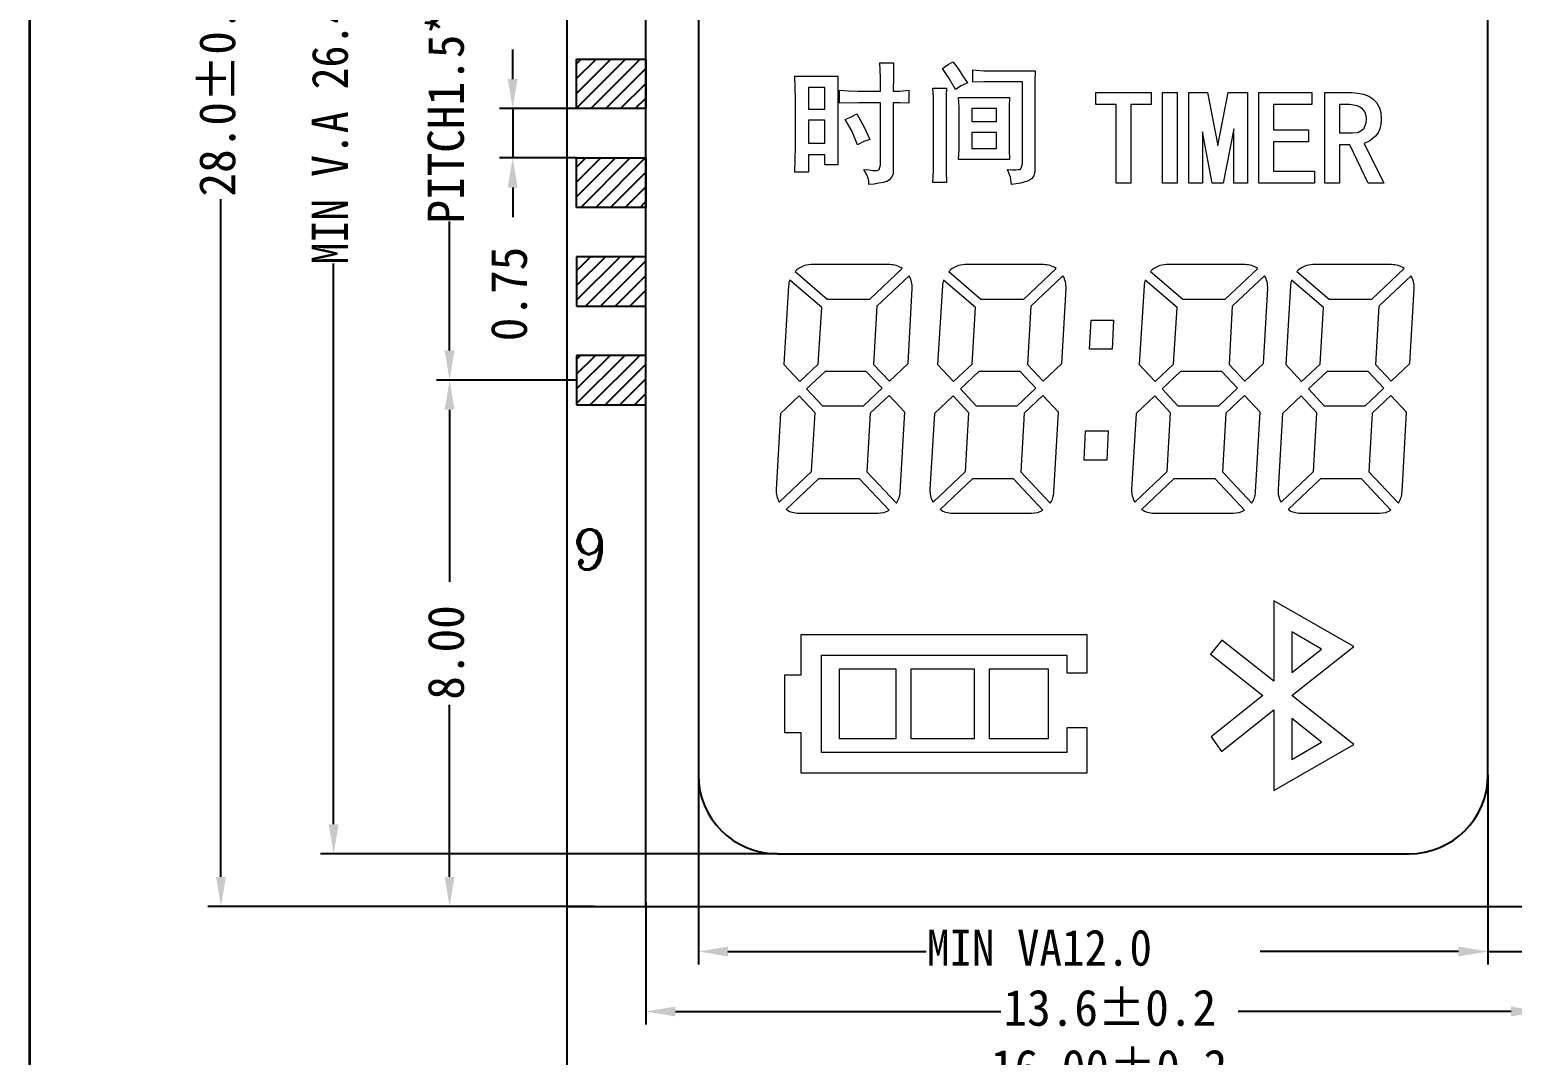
# Paper-space layout 'SW_Model_1' of a CAD drawing. Header units: millimetres. Extents: x 625 to 800, y 257 to 308.
# Drawn here: x 624.86 to 647.39, y 274.61 to 290.19 of the extents above; entities that cross this region are included whole.
import ezdxf

# ---------------------------------------------------------------- set-up
doc = ezdxf.new("R2010")
doc.units = ezdxf.units.MM
doc.linetypes.add('HIDDEN', pattern=[1.905, 1.27, -0.635])
doc.layers.add('剖面线层1', color=4, linetype='Continuous')
doc.layers.add('尺寸线层', color=3, linetype='Continuous')
doc.layers.add('粗实线层', color=7, linetype='Continuous', lineweight=25)
doc.styles.add('SLDTEXTSTYLE10', font='TXT', dxfattribs={"width": 0.914})
doc.styles.add('SLDTEXTSTYLE28', font='ROMANC')
doc.styles.add('SLDTEXTSTYLE6', font='TXT')
doc.styles.add('SLDTEXTSTYLE7', font='TXT', dxfattribs={"width": 0.96})
doc.styles.add('SLDTEXTSTYLE8', font='TXT', dxfattribs={"width": 0.889231})
doc.dimstyles.new('SLDDIMSTYLE0', dxfattribs={"dimtxt": 0.55, "dimasz": 4.08, "dimexe": 0, "dimexo": 0.0625, "dimgap": 0.1375, "dimtad": 2, "dimdec": 1, "dimrnd": 1e-09, "dimzin": 4, "dimdsep": 46, "dimtxsty": 'SLDTEXTSTYLE6', "dimblk1": 'NONE', "dimblk2": 'NONE', "dimsah": 1, "dimcen": 0.09, "dimadec": 0, "dimazin": 1, "dimtfac": 1, "dimtofl": 0, "dimtmove": 0, "dimatfit": 3, "dimldrblk": 'NONE', "dimfxl": 0, "dimfrac": 2, "dimtolj": 1, "dimtzin": 12, "dimarcsym": 0})
doc.dimstyles.new('SLDDIMSTYLE1', dxfattribs={"dimtxt": 0.55, "dimasz": 4.08, "dimexe": 0, "dimexo": 0.0625, "dimgap": 0.1375, "dimtad": 2, "dimrnd": 1e-09, "dimzin": 0, "dimdsep": 46, "dimtxsty": 'SLDTEXTSTYLE6', "dimblk1": 'NONE', "dimblk2": 'NONE', "dimsah": 1, "dimcen": 0.09, "dimadec": 0, "dimazin": 0, "dimtfac": 1, "dimtofl": 0, "dimtmove": 0, "dimatfit": 3, "dimldrblk": 'NONE', "dimfxl": 0, "dimfrac": 2, "dimtolj": 1, "dimtzin": 12, "dimarcsym": 0})
doc.dimstyles.new('SLDDIMSTYLE2', dxfattribs={"dimtxt": 0.55, "dimasz": 4.08, "dimexe": 0, "dimexo": 0.0625, "dimgap": 0.1375, "dimtad": 2, "dimrnd": 1e-09, "dimzin": 4, "dimdsep": 46, "dimtxsty": 'SLDTEXTSTYLE6', "dimblk1": 'NONE', "dimblk2": 'NONE', "dimsah": 1, "dimcen": 0.09, "dimadec": 0, "dimazin": 1, "dimtfac": 1, "dimtofl": 0, "dimtmove": 0, "dimatfit": 3, "dimldrblk": 'NONE', "dimfxl": 0, "dimfrac": 2, "dimtolj": 1, "dimtzin": 12, "dimarcsym": 0})
doc.dimstyles.new('SLDDIMSTYLE3', dxfattribs={"dimtxt": 0.55, "dimasz": 4.08, "dimexe": 0, "dimexo": 0.0625, "dimgap": 0.1375, "dimtad": 2, "dimdec": 1, "dimrnd": 1e-09, "dimzin": 12, "dimdsep": 46, "dimtxsty": 'SLDTEXTSTYLE6', "dimblk1": 'NONE', "dimblk2": 'NONE', "dimsah": 1, "dimcen": 0.09, "dimadec": 0, "dimazin": 3, "dimtfac": 1, "dimtofl": 0, "dimtmove": 0, "dimatfit": 3, "dimldrblk": 'NONE', "dimfxl": 0, "dimfrac": 2, "dimtolj": 1, "dimtzin": 12, "dimarcsym": 0})
doc.dimstyles.new('SLDDIMSTYLE4', dxfattribs={"dimtxt": 0.55, "dimasz": 4.08, "dimexe": 0, "dimexo": 0.0625, "dimgap": 0.1375, "dimtad": 2, "dimrnd": 1e-09, "dimdsep": 46, "dimtxsty": 'SLDTEXTSTYLE6', "dimblk1": 'NONE', "dimblk2": 'NONE', "dimsah": 1, "dimcen": 0.09, "dimadec": 0, "dimazin": 2, "dimtfac": 1, "dimtofl": 0, "dimtmove": 0, "dimatfit": 3, "dimldrblk": 'NONE', "dimfxl": 0, "dimfrac": 2, "dimtolj": 1, "dimtzin": 12, "dimarcsym": 0})

# ---------------------------------------------------------------- blocks, each defined once
blk = doc.blocks.new('_D')
at = {"layer": '尺寸线层'}
for p, q in [((631.094, 304.868), (627.563, 304.868)), ((627.763, 304.418), (627.763, 291.318)), ((627.763, 277.318), (627.763, 287.618)), ((633.438, 276.868), (627.563, 276.868))]:
    blk.add_line(p, q, dxfattribs=at)
for points in [[(627.688, 304.418), (627.838, 304.418), (627.763, 304.868)], [(627.688, 277.318), (627.838, 277.318), (627.763, 276.868)]]:
    blk.add_solid(points, dxfattribs=at)
at = {"layer": '尺寸线层', "insert": (627.429, 287.657), "char_height": 0.55, "attachment_point": 1, "rotation": 90, "style": 'SLDTEXTSTYLE7'}
blk.add_mtext('28.0±0.2', dxfattribs=at)
blk = doc.blocks.new('_None')
blk = doc.blocks.new('_D_2')
at = {"layer": '尺寸线层'}
for p, q in [((636.148, 304.066), (629.275, 304.066)), ((629.475, 303.616), (629.475, 293.184)), ((629.475, 278.118), (629.475, 286.642)), ((636.218, 277.668), (629.275, 277.668))]:
    blk.add_line(p, q, dxfattribs=at)
for points in [[(629.4, 303.616), (629.55, 303.616), (629.475, 304.066)], [(629.4, 278.118), (629.55, 278.118), (629.475, 277.668)]]:
    blk.add_solid(points, dxfattribs=at)
at = {"layer": '尺寸线层', "insert": (629.141, 286.624), "char_height": 0.55, "attachment_point": 1, "rotation": 90, "style": 'SLDTEXTSTYLE8'}
blk.add_mtext('MIN V.A 26.40', dxfattribs=at)
blk = doc.blocks.new('_D_3')
at = {"layer": '尺寸线层'}
for p, q in [((633.018, 276.868), (633.018, 274.159)), ((649.018, 276.868), (649.018, 274.159)), ((633.468, 274.359), (639.43, 274.359)), ((648.568, 274.359), (643.405, 274.359))]:
    blk.add_line(p, q, dxfattribs=at)
for points in [[(633.468, 274.434), (633.468, 274.284), (633.018, 274.359)], [(648.568, 274.434), (648.568, 274.284), (649.018, 274.359)]]:
    blk.add_solid(points, dxfattribs=at)
at = {"layer": '尺寸线层', "insert": (639.463, 274.693), "char_height": 0.55, "attachment_point": 1, "style": 'SLDTEXTSTYLE7'}
blk.add_mtext('16.00±0.2', dxfattribs=at)
blk = doc.blocks.new('_D_4')
at = {"layer": '尺寸线层'}
for p, q in [((634.218, 276.933), (634.218, 275.072)), ((647.818, 276.933), (647.818, 275.072)), ((634.668, 275.272), (639.613, 275.272)), ((647.368, 275.272), (643.222, 275.272))]:
    blk.add_line(p, q, dxfattribs=at)
for points in [[(634.668, 275.347), (634.668, 275.197), (634.218, 275.272)], [(647.368, 275.347), (647.368, 275.197), (647.818, 275.272)]]:
    blk.add_solid(points, dxfattribs=at)
at = {"layer": '尺寸线层', "insert": (639.654, 275.605), "char_height": 0.55, "attachment_point": 1, "style": 'SLDTEXTSTYLE7'}
blk.add_mtext('13.6±0.2', dxfattribs=at)
blk = doc.blocks.new('_D_12')
at = {"layer": '尺寸线层'}
for p, q in [((632.196, 289.443), (632.196, 289.893)), ((633.168, 288.993), (631.996, 288.993)), ((632.196, 288.993), (632.196, 288.243)), ((633.168, 288.243), (631.996, 288.243)), ((632.196, 287.793), (632.196, 287.343))]:
    blk.add_line(p, q, dxfattribs=at)
for points in [[(632.121, 289.443), (632.271, 289.443), (632.196, 288.993)], [(632.121, 287.793), (632.271, 287.793), (632.196, 288.243)]]:
    blk.add_solid(points, dxfattribs=at)
at = {"layer": '尺寸线层', "insert": (631.862, 285.458), "char_height": 0.55, "attachment_point": 1, "rotation": 90, "style": 'SLDTEXTSTYLE7'}
blk.add_mtext('0.75', dxfattribs=at)
blk = doc.blocks.new('_D_16')
at = {"layer": '尺寸线层'}
for p, q in [((635.018, 278.868), (635.018, 275.984)), ((647.018, 278.868), (647.018, 275.984)), ((635.468, 276.184), (638.48, 276.184)), ((646.568, 276.184), (643.555, 276.184))]:
    blk.add_line(p, q, dxfattribs=at)
for points in [[(635.468, 276.259), (635.468, 276.109), (635.018, 276.184)], [(646.568, 276.259), (646.568, 276.109), (647.018, 276.184)]]:
    blk.add_solid(points, dxfattribs=at)
at = {"layer": '尺寸线层', "insert": (638.492, 276.518), "char_height": 0.55, "attachment_point": 1, "style": 'SLDTEXTSTYLE10'}
blk.add_mtext('MIN VA12.0', dxfattribs=at)
blk = doc.blocks.new('_D_17')
at = {"layer": '尺寸线层'}
for p, q in [((633.168, 296.868), (631.037, 296.868)), ((631.237, 296.418), (631.237, 294.46)), ((631.237, 285.318), (631.237, 287.277)), ((633.168, 284.868), (631.037, 284.868))]:
    blk.add_line(p, q, dxfattribs=at)
for points in [[(631.162, 296.418), (631.312, 296.418), (631.237, 296.868)], [(631.162, 285.318), (631.312, 285.318), (631.237, 284.868)]]:
    blk.add_solid(points, dxfattribs=at)
at = {"layer": '尺寸线层', "insert": (630.904, 287.245), "char_height": 0.55, "attachment_point": 1, "rotation": 90, "style": 'SLDTEXTSTYLE7'}
blk.add_mtext('PITCH1.5*8=13.5', dxfattribs=at)
blk = doc.blocks.new('_D_19')
at = {"layer": '尺寸线层'}
for p, q in [((647.018, 278.868), (647.018, 275.984)), ((647.818, 276.662), (647.818, 275.984)), ((646.568, 276.184), (646.118, 276.184)), ((647.018, 276.184), (647.818, 276.184)), ((648.268, 276.184), (649.331, 276.184))]:
    blk.add_line(p, q, dxfattribs=at)
for points in [[(646.568, 276.259), (646.568, 276.109), (647.018, 276.184)], [(648.268, 276.259), (648.268, 276.109), (647.818, 276.184)]]:
    blk.add_solid(points, dxfattribs=at)
at = {"layer": '尺寸线层', "insert": (649.406, 276.518), "char_height": 0.55, "attachment_point": 1, "style": 'SLDTEXTSTYLE7'}
blk.add_mtext('0.80', dxfattribs=at)
blk = doc.blocks.new('_D_29')
at = {"layer": '尺寸线层'}
for p, q in [((633.168, 284.868), (631.037, 284.868)), ((631.237, 284.418), (631.237, 281.802)), ((631.237, 277.318), (631.237, 279.935)), ((633.018, 276.868), (631.037, 276.868))]:
    blk.add_line(p, q, dxfattribs=at)
for points in [[(631.162, 284.418), (631.312, 284.418), (631.237, 284.868)], [(631.162, 277.318), (631.312, 277.318), (631.237, 276.868)]]:
    blk.add_solid(points, dxfattribs=at)
at = {"layer": '尺寸线层', "insert": (630.904, 280.01), "char_height": 0.55, "attachment_point": 1, "rotation": 90, "style": 'SLDTEXTSTYLE7'}
blk.add_mtext('8.00', dxfattribs=at)

psp = doc.layouts.new('SW_Model_1')

# ---------------------------------------------------------------- hatches: boundary and pattern name
at = {"layer": '剖面线层1'}
h = psp.add_hatch(dxfattribs=at)
h.set_pattern_fill('ANSI31', color=256, scale=0.05, style=0)
h.paths.add_polyline_path([(633.168, 289.743), (633.168, 288.993), (634.218, 288.993), (634.218, 289.743)], flags=0)
h = psp.add_hatch(dxfattribs=at)
h.set_pattern_fill('ANSI31', color=256, scale=0.05, style=0)
h.paths.add_polyline_path([(633.168, 288.243), (633.168, 287.493), (634.218, 287.493), (634.218, 288.243)], flags=0)
h = psp.add_hatch(dxfattribs=at)
h.set_pattern_fill('ANSI31', color=256, scale=0.05, style=0)
h.paths.add_polyline_path([(634.218, 286.743), (633.168, 286.743), (633.168, 285.993), (634.218, 285.993)], flags=0)
h = psp.add_hatch(dxfattribs=at)
h.set_pattern_fill('ANSI31', color=256, scale=0.05, style=0)
h.paths.add_polyline_path([(634.218, 285.243), (633.168, 285.243), (633.168, 284.493), (634.218, 284.493)], flags=0)

# ---------------------------------------------------------------- linework, layer by layer
at = {"lineweight": 35}
psp.add_line((624.855, 308.248), (624.855, 257.138), dxfattribs=at)
at = {"color": 7, "linetype": 'Continuous', "lineweight": 25}
for p, q in [((633.018, 304.868), (633.018, 276.868)), ((635.018, 302.868), (635.018, 278.868)), ((647.018, 278.868), (647.018, 302.868)), ((636.218, 277.668), (645.818, 277.668)), ((633.018, 276.868), (649.018, 276.868))]:
    psp.add_line(p, q, dxfattribs=at)
at = {"color": 179, "linetype": 'Continuous', "lineweight": 25}
for p, q in [((634.218, 276.868), (634.218, 304.868)), ((633.168, 289.743), (634.218, 289.743)), ((633.168, 288.993), (633.168, 289.743)), ((634.218, 289.743), (634.218, 288.993)), ((634.218, 288.993), (633.168, 288.993)), ((633.168, 288.243), (634.218, 288.243)), ((633.168, 287.493), (633.168, 288.243)), ((634.218, 288.243), (634.218, 287.493)), ((634.218, 287.493), (633.168, 287.493)), ((634.218, 286.743), (633.168, 286.743)), ((633.168, 286.743), (633.168, 285.993)), ((634.218, 285.993), (634.218, 286.743)), ((633.168, 285.993), (634.218, 285.993)), ((634.218, 285.243), (633.168, 285.243)), ((633.168, 285.243), (633.168, 284.493)), ((634.218, 284.493), (634.218, 285.243)), ((633.168, 284.493), (634.218, 284.493))]:
    psp.add_line(p, q, dxfattribs=at)
at = {"color": 7, "linetype": 'HIDDEN', "lineweight": 18}
psp.add_line((634.218, 302.493), (634.218, 279.243), dxfattribs=at)
at = {"color": 7, "linetype": 'Continuous', "lineweight": 18}
for p, q in [((633.168, 289.743), (634.218, 289.743)), ((633.168, 288.993), (633.168, 289.743)), ((634.218, 289.743), (634.218, 288.993)), ((637.785, 289.473), (637.777, 289.689)), ((637.777, 289.689), (637.984, 289.689)), ((637.984, 289.689), (637.984, 289.481)), ((638.726, 289.601), (638.814, 289.665)), ((638.83, 289.45), (638.726, 289.601)), ((638.814, 289.665), (638.885, 289.705)), ((638.885, 289.705), (638.933, 289.649)), ((638.933, 289.649), (638.981, 289.577)), ((638.981, 289.577), (639.037, 289.489)), ((639.189, 289.585), (639.356, 289.569)), ((639.189, 289.394), (639.189, 289.585)), ((639.356, 289.569), (639.524, 289.569)), ((639.524, 289.569), (640.138, 289.569)), ((640.138, 289.569), (640.13, 289.418)), ((636.485, 289.489), (637.139, 289.489)), ((636.493, 289.138), (636.485, 289.489)), ((637.139, 289.489), (637.139, 289.338)), ((637.139, 289.338), (637.139, 289.17)), ((637.785, 289.258), (637.785, 289.473)), ((637.984, 289.481), (637.976, 289.258)), ((638.925, 289.282), (638.83, 289.45)), ((639.013, 289.338), (638.925, 289.282)), ((639.109, 289.386), (639.013, 289.338)), ((639.037, 289.489), (639.109, 289.386)), ((639.356, 289.402), (639.189, 289.394)), ((639.532, 289.402), (639.356, 289.402)), ((639.946, 289.402), (639.532, 289.402)), ((639.946, 288.157), (639.946, 289.402)), ((640.13, 289.418), (640.13, 289.258)), ((636.493, 288.78), (636.493, 289.138)), ((636.692, 289.314), (636.692, 288.987)), ((636.939, 289.314), (636.692, 289.314)), ((636.939, 288.987), (636.939, 289.314)), ((637.139, 289.17), (637.139, 288.995)), ((637.163, 289.274), (637.298, 289.266)), ((637.163, 289.075), (637.163, 289.274)), ((637.298, 289.266), (637.442, 289.258)), ((637.442, 289.258), (637.609, 289.258)), ((637.609, 289.258), (637.785, 289.258)), ((637.976, 289.258), (638.08, 289.258)), ((638.08, 289.258), (638.215, 289.274)), ((638.215, 289.274), (638.215, 289.075)), ((638.59, 289.17), (638.582, 289.306)), ((638.582, 289.306), (638.79, 289.306)), ((638.59, 289.019), (638.59, 289.17)), ((638.79, 289.306), (638.782, 289.186)), ((638.782, 289.186), (638.782, 289.067)), ((638.973, 289.162), (639.747, 289.162)), ((638.981, 289.019), (638.973, 289.162)), ((639.747, 289.162), (639.739, 289.019)), ((640.13, 289.258), (640.13, 288.118)), ((641.056, 289.054), (641.056, 289.236)), ((641.056, 289.236), (641.899, 289.236)), ((641.899, 289.236), (641.899, 289.054)), ((642.073, 289.236), (642.296, 289.236)), ((642.073, 287.861), (642.073, 289.236)), ((642.296, 289.236), (642.296, 287.861)), ((642.47, 287.861), (642.47, 289.236)), ((642.47, 289.236), (642.757, 289.236)), ((642.757, 289.236), (642.912, 288.432)), ((642.912, 288.432), (643.067, 289.236)), ((643.067, 289.236), (643.361, 289.236)), ((643.361, 289.236), (643.361, 287.861)), ((643.536, 289.236), (644.339, 289.236)), ((643.536, 287.861), (643.536, 289.236)), ((644.339, 289.236), (644.339, 289.054)), ((644.538, 287.861), (644.538, 289.236)), ((644.538, 289.236), (644.951, 289.236)), ((644.951, 289.236), (645.039, 289.229)), ((645.039, 289.229), (645.126, 289.213)), ((645.126, 289.213), (645.206, 289.181)), ((645.206, 289.181), (645.269, 289.141)), ((645.269, 289.141), (645.325, 289.085)), ((634.218, 288.993), (633.168, 288.993)), ((636.692, 288.987), (636.939, 288.987)), ((637.139, 288.995), (637.139, 288.796)), ((637.458, 289.083), (637.163, 289.075)), ((637.338, 288.867), (637.426, 288.915)), ((637.426, 288.915), (637.53, 288.724)), ((637.785, 289.083), (637.458, 289.083)), ((637.785, 288.133), (637.785, 289.083)), ((638.08, 289.083), (637.976, 289.083)), ((637.976, 289.083), (637.976, 288.054)), ((638.215, 289.075), (638.08, 289.083)), ((638.59, 288.213), (638.59, 289.019)), ((638.782, 289.067), (638.782, 288.205)), ((638.981, 288.891), (638.981, 289.019)), ((638.981, 288.492), (638.981, 288.891)), ((639.173, 288.995), (639.173, 288.796)), ((639.547, 288.995), (639.173, 288.995)), ((639.547, 288.796), (639.547, 288.995)), ((639.739, 289.019), (639.739, 288.891)), ((639.739, 288.891), (639.739, 288.484)), ((641.366, 289.054), (641.056, 289.054)), ((641.366, 287.861), (641.366, 289.054)), ((641.899, 289.054), (641.588, 289.054)), ((641.588, 289.054), (641.588, 287.861)), ((644.339, 289.054), (643.759, 289.054)), ((643.759, 289.054), (643.759, 288.672)), ((644.912, 289.054), (644.761, 289.054)), ((644.761, 289.054), (644.761, 288.624)), ((644.975, 289.046), (644.912, 289.054)), ((645.031, 289.038), (644.975, 289.046)), ((645.071, 289.014), (645.031, 289.038)), ((645.11, 288.99), (645.071, 289.014)), ((645.134, 288.958), (645.11, 288.99)), ((645.158, 288.926), (645.134, 288.958)), ((645.166, 288.879), (645.158, 288.926)), ((645.174, 288.839), (645.166, 288.879)), ((645.325, 289.085), (645.365, 289.014)), ((645.365, 289.014), (645.389, 288.934)), ((645.389, 288.934), (645.397, 288.831)), ((636.493, 288.413), (636.493, 288.78)), ((636.692, 288.819), (636.692, 288.468)), ((636.939, 288.819), (636.692, 288.819)), ((636.939, 288.468), (636.939, 288.819)), ((637.139, 288.796), (637.139, 288.596)), ((637.25, 288.827), (637.338, 288.867)), ((637.354, 288.644), (637.25, 288.827)), ((637.53, 288.724), (637.625, 288.524)), ((639.173, 288.796), (639.547, 288.796)), ((643.154, 288.684), (642.995, 287.861)), ((643.154, 287.861), (643.154, 288.684)), ((643.759, 288.672), (644.291, 288.672)), ((644.291, 288.672), (644.291, 288.489)), ((645.039, 288.632), (645.102, 288.664)), ((645.102, 288.664), (645.134, 288.696)), ((645.134, 288.696), (645.15, 288.735)), ((645.15, 288.735), (645.166, 288.775)), ((645.166, 288.775), (645.174, 288.839)), ((645.373, 288.688), (645.349, 288.624)), ((645.389, 288.759), (645.373, 288.688)), ((645.397, 288.831), (645.389, 288.759)), ((636.692, 288.468), (636.939, 288.468)), ((637.139, 288.596), (637.139, 288.429)), ((637.139, 288.429), (637.139, 288.277)), ((637.434, 288.445), (637.354, 288.644)), ((637.53, 288.492), (637.434, 288.445)), ((637.625, 288.524), (637.53, 288.492)), ((638.981, 288.373), (638.981, 288.492)), ((639.173, 288.628), (639.173, 288.389)), ((639.547, 288.628), (639.173, 288.628)), ((639.547, 288.389), (639.547, 288.628)), ((639.739, 288.484), (639.739, 288.365)), ((642.828, 287.861), (642.677, 288.642)), ((642.677, 288.642), (642.677, 287.861)), ((644.291, 288.489), (643.759, 288.489)), ((643.759, 288.489), (643.759, 288.044)), ((644.761, 288.624), (644.959, 288.624)), ((644.92, 288.441), (644.761, 288.441)), ((644.761, 288.441), (644.761, 287.861)), ((645.198, 287.861), (644.92, 288.441)), ((644.959, 288.624), (645.039, 288.632)), ((645.222, 288.505), (645.134, 288.465)), ((645.134, 288.465), (645.436, 287.861)), ((645.309, 288.576), (645.222, 288.505)), ((645.349, 288.624), (645.309, 288.576)), ((633.168, 288.243), (634.218, 288.243)), ((633.168, 287.493), (633.168, 288.243)), ((634.218, 288.243), (634.218, 287.493)), ((636.485, 288.03), (636.493, 288.413)), ((636.939, 288.293), (636.692, 288.293)), ((636.692, 288.293), (636.692, 288.03)), ((636.939, 288.141), (636.939, 288.293)), ((637.139, 288.277), (637.139, 288.141)), ((638.59, 288.046), (638.59, 288.213)), ((638.782, 288.205), (638.782, 288.038)), ((638.973, 288.221), (638.981, 288.373)), ((639.747, 288.221), (638.973, 288.221)), ((639.173, 288.389), (639.547, 288.389)), ((639.739, 288.365), (639.747, 288.221)), ((636.692, 288.03), (636.485, 288.03)), ((637.139, 288.141), (636.939, 288.141)), ((637.569, 288.006), (637.53, 288.07)), ((637.53, 288.07), (637.609, 288.062)), ((637.593, 287.95), (637.569, 288.006)), ((637.609, 288.062), (637.665, 288.054)), ((637.665, 288.054), (637.713, 288.054)), ((637.713, 288.054), (637.737, 288.054)), ((637.737, 288.054), (637.761, 288.062)), ((637.761, 288.062), (637.769, 288.078)), ((637.769, 288.078), (637.777, 288.102)), ((637.777, 288.102), (637.785, 288.133)), ((637.976, 287.998), (637.952, 287.95)), ((637.976, 288.054), (637.976, 287.998)), ((638.582, 287.87), (638.59, 288.046)), ((638.782, 288.038), (638.79, 287.87)), ((639.763, 287.95), (639.715, 288.07)), ((639.715, 288.07), (639.787, 288.062)), ((639.787, 288.062), (639.843, 288.062)), ((639.843, 288.062), (639.882, 288.07)), ((639.882, 288.07), (639.906, 288.07)), ((639.906, 288.07), (639.93, 288.102)), ((639.93, 288.102), (639.946, 288.157)), ((640.114, 287.974), (640.082, 287.926)), ((640.13, 288.038), (640.114, 287.974)), ((640.13, 288.118), (640.13, 288.038)), ((643.759, 288.044), (644.379, 288.044)), ((644.379, 288.044), (644.379, 287.861)), ((637.609, 287.894), (637.593, 287.95)), ((637.609, 287.838), (637.609, 287.894)), ((637.689, 287.846), (637.609, 287.838)), ((637.761, 287.862), (637.689, 287.846)), ((637.825, 287.87), (637.761, 287.862)), ((637.88, 287.886), (637.825, 287.87)), ((637.92, 287.91), (637.88, 287.886)), ((637.952, 287.95), (637.92, 287.91)), ((638.79, 287.87), (638.582, 287.87)), ((639.779, 287.838), (639.763, 287.95)), ((639.914, 287.862), (639.779, 287.838)), ((640.034, 287.894), (639.914, 287.862)), ((640.082, 287.926), (640.034, 287.894)), ((641.588, 287.861), (641.366, 287.861)), ((642.296, 287.861), (642.073, 287.861)), ((642.677, 287.861), (642.47, 287.861)), ((642.995, 287.861), (642.828, 287.861)), ((643.361, 287.861), (643.154, 287.861)), ((644.379, 287.861), (643.536, 287.861)), ((644.761, 287.861), (644.538, 287.861)), ((645.436, 287.861), (645.198, 287.861)), ((634.218, 287.493), (633.168, 287.493)), ((634.218, 286.743), (633.168, 286.743)), ((633.168, 286.743), (633.168, 285.993)), ((634.218, 285.993), (634.218, 286.743)), ((637.926, 286.622), (636.731, 286.622)), ((640.264, 286.622), (639.068, 286.622)), ((643.328, 286.622), (642.133, 286.622)), ((645.554, 286.622), (644.358, 286.622)), ((636.487, 286.52), (636.976, 286.1)), ((637.624, 286.1), (638.116, 286.565)), ((638.221, 286.453), (637.73, 285.989)), ((638.824, 286.52), (639.313, 286.1)), ((639.962, 286.1), (640.453, 286.565)), ((640.559, 286.453), (640.068, 285.989)), ((641.889, 286.52), (642.378, 286.1)), ((643.026, 286.1), (643.518, 286.565)), ((643.623, 286.453), (643.132, 285.989)), ((644.114, 286.52), (644.603, 286.1)), ((645.252, 286.1), (645.743, 286.565)), ((645.849, 286.453), (645.358, 285.989)), ((636.389, 286.301), (636.316, 285.105)), ((636.892, 285.97), (636.406, 286.386)), ((638.204, 285.119), (638.268, 286.261)), ((638.727, 286.301), (638.654, 285.105)), ((639.229, 285.97), (638.743, 286.386)), ((640.541, 285.119), (640.605, 286.261)), ((641.791, 286.301), (641.718, 285.105)), ((642.294, 285.97), (641.808, 286.386)), ((643.606, 285.119), (643.67, 286.261)), ((644.017, 286.301), (643.944, 285.105)), ((644.519, 285.97), (644.033, 286.386)), ((645.831, 285.119), (645.895, 286.261)), ((633.168, 285.993), (634.218, 285.993)), ((636.839, 285.112), (636.892, 285.97)), ((636.976, 286.1), (637.624, 286.1)), ((637.73, 285.989), (637.681, 285.105)), ((639.177, 285.112), (639.229, 285.97)), ((639.313, 286.1), (639.962, 286.1)), ((640.068, 285.989), (640.018, 285.105)), ((642.241, 285.112), (642.294, 285.97)), ((642.378, 286.1), (643.026, 286.1)), ((643.132, 285.989), (643.083, 285.105)), ((644.467, 285.112), (644.519, 285.97)), ((644.603, 286.1), (645.252, 286.1)), ((645.358, 285.989), (645.308, 285.105)), ((640.964, 285.336), (640.986, 285.778)), ((640.986, 285.778), (641.328, 285.778)), ((641.328, 285.778), (641.306, 285.336)), ((641.306, 285.336), (640.964, 285.336)), ((634.218, 285.243), (633.168, 285.243)), ((633.168, 285.243), (633.168, 284.493)), ((634.218, 284.493), (634.218, 285.243)), ((636.316, 285.105), (636.558, 284.847)), ((636.558, 284.847), (636.839, 285.112)), ((637.681, 285.105), (637.921, 284.851)), ((637.921, 284.851), (638.204, 285.119)), ((638.654, 285.105), (638.895, 284.847)), ((638.895, 284.847), (639.177, 285.112)), ((640.018, 285.105), (640.258, 284.851)), ((640.258, 284.851), (640.541, 285.119)), ((641.718, 285.105), (641.96, 284.847)), ((641.96, 284.847), (642.241, 285.112)), ((643.083, 285.105), (643.323, 284.851)), ((643.323, 284.851), (643.606, 285.119)), ((643.944, 285.105), (644.185, 284.847)), ((644.185, 284.847), (644.467, 285.112)), ((645.308, 285.105), (645.548, 284.851)), ((645.548, 284.851), (645.831, 285.119)), ((636.945, 285), (636.663, 284.734)), ((637.569, 285), (636.945, 285)), ((637.809, 284.746), (637.569, 285)), ((639.282, 285), (639, 284.734)), ((639.906, 285), (639.282, 285)), ((640.146, 284.746), (639.906, 285)), ((642.347, 285), (642.065, 284.734)), ((642.971, 285), (642.347, 285)), ((643.211, 284.746), (642.971, 285)), ((644.572, 285), (644.29, 284.734)), ((645.196, 285), (644.572, 285)), ((645.436, 284.746), (645.196, 285)), ((636.551, 284.629), (636.268, 284.362)), ((636.791, 284.372), (636.551, 284.629)), ((636.663, 284.734), (636.902, 284.478)), ((637.525, 284.478), (637.809, 284.746)), ((637.915, 284.634), (637.631, 284.366)), ((638.154, 284.381), (637.915, 284.634)), ((638.888, 284.629), (638.605, 284.362)), ((639.128, 284.372), (638.888, 284.629)), ((639, 284.734), (639.239, 284.478)), ((639.863, 284.478), (640.146, 284.746)), ((640.252, 284.634), (639.968, 284.366)), ((640.492, 284.381), (640.252, 284.634)), ((641.953, 284.629), (641.67, 284.362)), ((642.192, 284.372), (641.953, 284.629)), ((642.065, 284.734), (642.304, 284.478)), ((642.927, 284.478), (643.211, 284.746)), ((643.317, 284.634), (643.033, 284.366)), ((643.556, 284.381), (643.317, 284.634)), ((644.178, 284.629), (643.895, 284.362)), ((644.418, 284.372), (644.178, 284.629)), ((644.29, 284.734), (644.53, 284.478)), ((645.153, 284.478), (645.436, 284.746)), ((645.542, 284.634), (645.259, 284.366)), ((645.782, 284.381), (645.542, 284.634)), ((633.168, 284.493), (634.218, 284.493)), ((636.739, 283.479), (636.791, 284.372)), ((636.902, 284.478), (637.525, 284.478)), ((638.085, 283.167), (638.154, 284.381)), ((639.076, 283.479), (639.128, 284.372)), ((639.239, 284.478), (639.863, 284.478)), ((640.422, 283.167), (640.492, 284.381)), ((642.141, 283.479), (642.192, 284.372)), ((642.304, 284.478), (642.927, 284.478)), ((643.487, 283.167), (643.556, 284.381)), ((644.366, 283.479), (644.418, 284.372)), ((644.53, 284.478), (645.153, 284.478)), ((645.712, 283.167), (645.782, 284.381)), ((636.268, 284.362), (636.2, 283.207)), ((637.631, 284.366), (637.58, 283.472)), ((638.605, 284.362), (638.538, 283.207)), ((639.968, 284.366), (639.917, 283.472)), ((641.67, 284.362), (641.602, 283.207)), ((643.033, 284.366), (642.982, 283.472)), ((643.895, 284.362), (643.828, 283.207)), ((645.259, 284.366), (645.207, 283.472)), ((640.881, 283.653), (640.903, 284.095)), ((640.903, 284.095), (641.245, 284.095)), ((641.245, 284.095), (641.223, 283.653)), ((636.247, 283.014), (636.739, 283.479)), ((637.58, 283.472), (638.028, 282.998)), ((638.584, 283.014), (639.076, 283.479)), ((639.917, 283.472), (640.365, 282.998)), ((641.223, 283.653), (640.881, 283.653)), ((641.649, 283.014), (642.141, 283.479)), ((642.982, 283.472), (643.43, 282.998)), ((643.874, 283.014), (644.366, 283.479)), ((645.207, 283.472), (645.656, 282.998)), ((636.844, 283.367), (636.352, 282.902)), ((637.468, 283.367), (636.844, 283.367)), ((637.916, 282.892), (637.468, 283.367)), ((639.182, 283.367), (638.69, 282.902)), ((639.805, 283.367), (639.182, 283.367)), ((640.254, 282.892), (639.805, 283.367)), ((642.246, 283.367), (641.754, 282.902)), ((642.87, 283.367), (642.246, 283.367)), ((643.318, 282.892), (642.87, 283.367)), ((644.472, 283.367), (643.98, 282.902)), ((645.095, 283.367), (644.472, 283.367)), ((645.544, 282.892), (645.095, 283.367)), ((636.542, 282.845), (637.743, 282.845)), ((638.879, 282.845), (640.081, 282.845)), ((641.944, 282.845), (643.145, 282.845)), ((644.169, 282.845), (645.371, 282.845)), ((644.977, 280.817), (643.764, 281.515)), ((643.764, 281.515), (643.764, 280.29)), ((636.577, 280.998), (636.577, 280.382)), ((640.927, 280.998), (636.577, 280.998)), ((640.927, 280.42), (640.927, 280.998)), ((644.038, 281.041), (644.038, 280.422)), ((644.49, 280.781), (644.038, 281.041)), ((642.973, 280.917), (642.803, 280.703)), ((643.764, 280.29), (642.973, 280.917)), ((644.038, 280.073), (644.977, 280.817)), ((644.038, 280.422), (644.49, 280.781)), ((636.89, 279.207), (636.89, 280.688)), ((636.89, 280.688), (640.617, 280.688)), ((640.617, 280.688), (640.617, 280.42)), ((642.803, 280.703), (643.597, 280.073)), ((636.577, 280.382), (636.325, 280.382)), ((636.325, 280.382), (636.325, 279.512)), ((637.162, 279.417), (637.162, 280.478)), ((637.162, 280.478), (638.018, 280.478)), ((638.018, 280.478), (638.018, 279.417)), ((638.252, 279.417), (638.252, 280.478)), ((638.252, 280.478), (639.207, 280.478)), ((639.207, 280.478), (639.207, 279.417)), ((639.44, 279.417), (639.44, 280.478)), ((639.44, 280.478), (640.332, 280.478)), ((640.332, 280.478), (640.332, 279.417)), ((640.617, 280.42), (640.927, 280.42)), ((643.597, 280.073), (642.809, 279.447)), ((644.977, 279.328), (644.038, 280.073)), ((642.969, 279.224), (643.764, 279.855)), ((643.764, 279.855), (643.764, 278.63)), ((644.49, 279.364), (644.038, 279.723)), ((644.038, 279.723), (644.038, 279.104)), ((636.325, 279.512), (636.577, 279.512)), ((636.577, 279.512), (636.577, 278.897)), ((638.018, 279.417), (637.162, 279.417)), ((639.207, 279.417), (638.252, 279.417)), ((640.332, 279.417), (639.44, 279.417)), ((640.927, 279.583), (640.617, 279.583)), ((640.617, 279.583), (640.617, 279.207)), ((640.927, 278.897), (640.927, 279.583)), ((642.809, 279.447), (642.969, 279.224)), ((640.617, 279.207), (636.89, 279.207)), ((643.764, 278.63), (644.977, 279.328)), ((644.038, 279.104), (644.49, 279.364)), ((636.577, 278.897), (640.927, 278.897))]:
    psp.add_line(p, q, dxfattribs=at)
for centre, start, end in [((636.731, 286.28), 90, 135.5345), ((637.926, 286.28), 56.3964, 90), ((639.068, 286.28), 90, 135.5345), ((640.264, 286.28), 56.3964, 90), ((642.133, 286.28), 90, 135.5345), ((643.328, 286.28), 56.3964, 90), ((644.358, 286.28), 90, 135.5345), ((645.554, 286.28), 56.3964, 90), ((637.926, 286.28), 356.7952, 30.3906), ((640.264, 286.28), 356.7952, 30.3906), ((643.328, 286.28), 356.7952, 30.3906), ((645.554, 286.28), 356.7952, 30.3906), ((636.731, 286.28), 161.8929, 176.5067), ((639.068, 286.28), 161.8929, 176.5067), ((642.133, 286.28), 161.8929, 176.5067), ((644.358, 286.28), 161.8929, 176.5067), ((636.542, 283.187), 176.6741, 210.3342), ((637.743, 283.187), 326.363, 356.7203), ((638.879, 283.187), 176.6741, 210.3342), ((640.081, 283.187), 326.363, 356.7203), ((641.944, 283.187), 176.6741, 210.3342), ((643.145, 283.187), 326.363, 356.7203), ((644.169, 283.187), 176.6741, 210.3342), ((645.371, 283.187), 326.363, 356.7203), ((636.542, 283.187), 236.34, 270), ((637.743, 283.187), 270, 300.3573), ((638.879, 283.187), 236.34, 270), ((640.081, 283.187), 270, 300.3573), ((641.944, 283.187), 236.34, 270), ((643.145, 283.187), 270, 300.3573), ((644.169, 283.187), 236.34, 270), ((645.371, 283.187), 270, 300.3573)]:
    psp.add_arc(centre, 0.342, start, end, dxfattribs=at)
at = {"color": 7, "linetype": 'Continuous', "lineweight": 25}
for centre, start, end in [((636.218, 278.868), 180, 270), ((645.818, 278.868), 270, 0)]:
    psp.add_arc(centre, 1.2, start, end, dxfattribs=at)

# ---------------------------------------------------------------- texts
at = {"layer": '粗实线层', "insert": (633.105, 282.599), "char_height": 0.608, "attachment_point": 1, "style": 'SLDTEXTSTYLE28'}
psp.add_mtext('9', dxfattribs=at)

# ---------------------------------------------------------------- dimensions: what is measured, and where the dimension line sits
at = {"layer": '尺寸线层'}
for base, p1, p2, text, dimstyle, picture, middle in [((627.763, 304.868), (633.438, 276.868), (631.094, 304.868), '<>±0.2', 'SLDDIMSTYLE0', '_D', (627.763, 289.468)), ((629.475, 304.066), (636.218, 277.668), (636.148, 304.066), 'MIN V.A <>', 'SLDDIMSTYLE2', '_D_2', (629.475, 289.913)), ((631.237, 296.868), (633.168, 284.868), (633.168, 296.868), 'PITCH<>*8=13.5', 'SLDDIMSTYLE3', '_D_17', (631.237, 290.868))]:
    dim = psp.add_linear_dim(base=base, p1=p1, p2=p2, angle=90, text=text, dimstyle=dimstyle, dxfattribs=at)
    dim.commit()
    dim.dimension.update_dxf_attribs({"geometry": picture, "text_midpoint": middle, "dimtype": 160})
for base, p1, p2, dimstyle, picture, middle in [((632.196, 288.993), (633.168, 288.243), (633.168, 288.993), 'SLDDIMSTYLE4', '_D_12', (632.196, 286.364)), ((631.237, 276.868), (633.168, 284.868), (633.018, 276.868), 'SLDDIMSTYLE2', '_D_29', (631.237, 280.868))]:
    dim = psp.add_linear_dim(base=base, p1=p1, p2=p2, angle=90, dimstyle=dimstyle, dxfattribs=at)
    dim.commit()
    dim.dimension.update_dxf_attribs({"geometry": picture, "text_midpoint": middle, "dimtype": 160})
for base, p1, p2, text, dimstyle, picture, middle in [((635.018, 276.184), (647.018, 278.868), (635.018, 278.868), 'MIN VA<>', 'SLDDIMSTYLE0', '_D_16', (641.018, 276.184)), ((634.218, 275.272), (647.818, 276.933), (634.218, 276.933), '<>±0.2', 'SLDDIMSTYLE3', '_D_4', (641.418, 275.272)), ((633.018, 274.359), (649.018, 276.868), (633.018, 276.868), '<>±0.2', 'SLDDIMSTYLE2', '_D_3', (641.418, 274.359))]:
    dim = psp.add_linear_dim(base=base, p1=p1, p2=p2, text=text, dimstyle=dimstyle, dxfattribs=at)
    dim.commit()
    dim.dimension.update_dxf_attribs({"geometry": picture, "text_midpoint": middle, "dimtype": 160})
dim = psp.add_linear_dim(base=(647.018, 276.184), p1=(647.818, 276.662), p2=(647.018, 278.868), dimstyle='SLDDIMSTYLE1', dxfattribs=at)
dim.commit()
dim.dimension.update_dxf_attribs({"geometry": '_D_19', "text_midpoint": (650.264, 276.184), "dimtype": 160})

doc.saveas('drawing.dxf')
